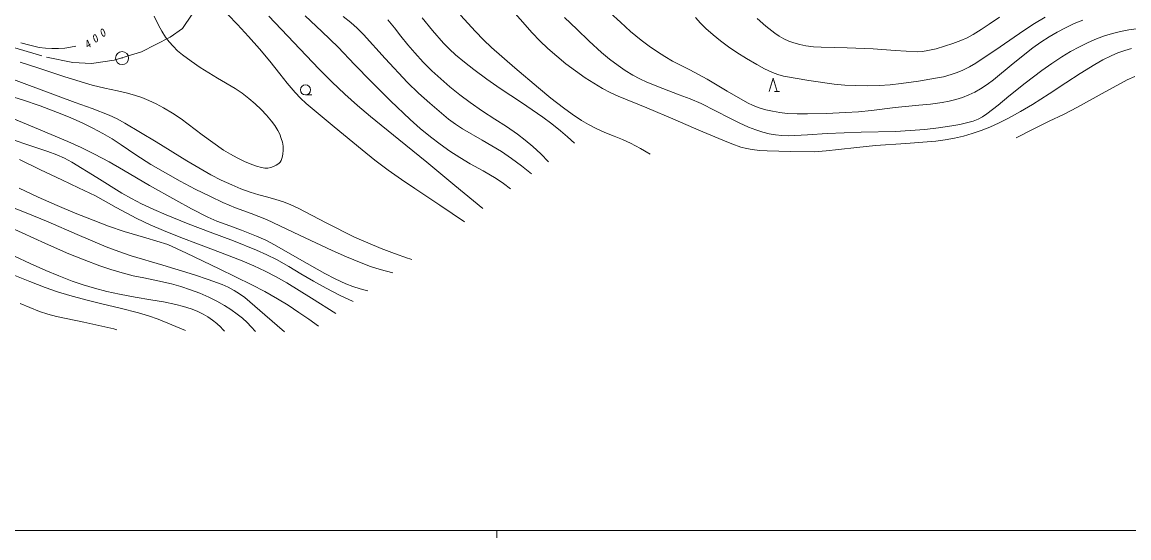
# Model space of a CAD drawing. Units: millimetres, scale not verified. Extents: x 54896 to 694896, y 2341 to 362341.
# Drawn here: x 217666 to 369774, y 186340 to 257266 of the extents above; entities that cross this region are included whole.
import ezdxf

# ---------------------------------------------------------------- set-up
doc = ezdxf.new("R2010")
doc.units = ezdxf.units.MM
doc.header["$LTSCALE"] = 1000
doc.linetypes.add('DASHED', pattern=[7.5, 6, -1.5])
doc.layers.add('S-SUV', color=7, linetype='Continuous', lineweight=13)
doc.styles.add('ＭＳ ゴシック', font='')
doc.styles.get('ＭＳ ゴシック').set_extended_font_data('MS Gothic')

msp = doc.modelspace()

# ---------------------------------------------------------------- linework, layer by layer
at = {"layer": 'S-SUV'}
for p, q in [((284485, 259539), (287778, 255782)), ((236399, 256865), (235810, 258090)), ((247249, 256932), (245925, 258296)), ((254986, 254445), (251573, 258098)), ((256555, 258142), (258844, 255998)), ((261808, 258021), (262823, 257215)), ((262823, 257215), (263713, 256414)), ((268846, 256467), (267906, 257568)), ((272627, 257872), (274080, 256112)), ((279972, 255966), (277907, 258235)), ((293914, 256277), (292202, 257923)), ((298483, 258557), (299910, 257242)), ((299910, 257242), (301299, 255996)), ((310894, 257137), (310199, 257920)), ((311633, 256395), (310894, 257137)), ((318690, 257742), (319883, 256730)), ((350590, 256977), (351997, 257970)), ((358283, 257936), (356793, 257060)), ((362243, 257055), (363466, 257557)), ((236869, 256025), (236399, 256865)), ((237391, 255215), (236869, 256025)), ((248797, 255273), (247249, 256932)), ((258844, 255998), (261090, 253813)), ((263713, 256414), (264563, 255567)), ((264563, 255567), (267570, 252250)), ((269733, 255334), (268846, 256467)), ((274080, 256112), (275578, 254395)), ((281057, 254850), (279972, 255966)), ((287778, 255782), (288829, 254698)), ((295582, 254657), (293914, 256277)), ((301299, 255996), (302727, 254796)), ((312622, 255521), (311633, 256395)), ((319883, 256730), (321121, 255757)), ((321121, 255757), (321730, 255338)), ((347534, 255115), (348371, 255561)), ((348371, 255561), (349491, 256240)), ((349491, 256240), (350590, 256977)), ((355334, 256133), (352063, 253856)), ((356793, 257060), (355334, 256133)), ((358816, 255262), (359912, 255904)), ((359912, 255904), (361046, 256498)), ((361046, 256498), (362243, 257055)), ((367533, 255704), (366424, 255359)), ((368639, 255985), (367533, 255704)), ((369760, 256209), (368639, 255985)), ((370822, 256363), (369760, 256209)), ((217468, 254414), (218720, 254078)), ((218720, 254078), (220007, 253796)), ((237881, 254558), (237391, 255215)), ((238417, 253939), (237881, 254558)), ((250299, 253576), (248797, 255273)), ((258433, 250842), (254986, 254445)), ((270660, 254156), (269733, 255334)), ((271627, 253023), (270660, 254156)), ((275578, 254395), (276389, 253556)), ((282184, 253775), (281057, 254850)), ((288829, 254698), (289921, 253659)), ((297282, 253089), (295582, 254657)), ((302727, 254796), (303833, 253952)), ((313641, 254702), (312622, 255521)), ((314745, 253878), (313641, 254702)), ((321730, 255338), (322370, 254971)), ((322370, 254971), (323042, 254664)), ((323042, 254664), (323740, 254413)), ((323740, 254413), (324543, 254191)), ((324543, 254191), (325368, 254026)), ((325368, 254026), (326428, 253888)), ((344426, 253944), (345562, 254307)), ((345562, 254307), (346673, 254725)), ((346673, 254725), (347534, 255115)), ((356583, 253749), (357682, 254530)), ((357682, 254530), (358816, 255262)), ((364158, 254449), (363007, 253886)), ((365327, 254955), (364158, 254449)), ((366424, 255359), (365327, 254955)), ((220007, 253796), (220869, 253682)), ((220869, 253682), (221739, 253628)), ((221739, 253628), (222645, 253631)), ((222645, 253631), (223543, 253694)), ((223543, 253694), (224305, 253807)), ((224305, 253807), (225057, 253979)), ((239037, 253332), (238417, 253939)), ((239700, 252769), (239037, 253332)), ((240898, 251876), (239700, 252769)), ((251708, 251887), (250299, 253576)), ((261090, 253813), (263351, 251426)), ((272793, 251774), (271627, 253023)), ((276389, 253556), (277249, 252754)), ((277249, 252754), (278467, 251738)), ((285405, 250972), (282184, 253775)), ((289921, 253659), (291144, 252582)), ((291144, 252582), (292413, 251545)), ((298408, 252165), (297282, 253089)), ((303833, 253952), (304973, 253159)), ((304973, 253159), (305996, 252516)), ((305996, 252516), (307058, 251919)), ((315877, 253109), (314745, 253878)), ((317241, 252245), (315877, 253109)), ((326428, 253888), (327493, 253809)), ((327493, 253809), (331056, 253734)), ((331056, 253734), (334613, 253600)), ((334613, 253600), (337638, 253366)), ((337638, 253366), (340686, 253192)), ((340686, 253192), (341410, 253240)), ((341410, 253240), (342128, 253348)), ((342128, 253348), (343277, 253615)), ((343277, 253615), (344426, 253944)), ((352063, 253856), (348757, 251627)), ((353855, 251568), (356583, 253749)), ((361768, 253208), (360549, 252474)), ((363007, 253886), (361768, 253208)), ((366205, 252075), (367342, 252644)), ((367342, 252644), (368260, 253042)), ((368260, 253042), (369198, 253384)), ((369198, 253384), (370147, 253659)), ((217378, 251738), (219807, 251001)), ((219807, 251001), (223534, 249764)), ((242131, 251033), (240898, 251876)), ((244527, 249556), (242131, 251033)), ((253073, 250157), (251708, 251887)), ((263351, 251426), (265653, 249084)), ((267570, 252250), (270624, 248969)), ((273996, 250574), (272793, 251774)), ((278467, 251738), (279734, 250761)), ((292413, 251545), (293711, 250562)), ((299563, 251294), (298408, 252165)), ((300565, 250609), (299563, 251294)), ((307058, 251919), (309456, 250686)), ((318640, 251431), (317241, 252245)), ((319704, 250864), (318640, 251431)), ((347864, 251111), (346946, 250649)), ((348757, 251627), (347864, 251111)), ((351151, 249330), (353855, 251568)), ((359175, 251568), (357827, 250608)), ((360549, 252474), (359175, 251568)), ((363095, 250215), (365104, 251457)), ((365104, 251457), (366205, 252075)), ((215599, 249702), (220270, 247952)), ((223534, 249764), (227284, 248583)), ((246952, 248131), (244527, 249556)), ((254103, 248853), (253073, 250157)), ((260210, 249073), (258433, 250842)), ((275212, 249447), (273996, 250574)), ((279734, 250761), (281539, 249420)), ((288652, 248225), (285405, 250972)), ((293711, 250562), (295046, 249627)), ((295046, 249627), (296223, 248865)), ((301588, 249982), (300565, 250609)), ((302554, 249460), (301588, 249982)), ((303537, 248996), (302554, 249460)), ((309456, 250686), (311824, 249400)), ((320792, 250353), (319704, 250864)), ((320330, 247748), (320879, 249544)), ((321545, 250059), (320792, 250353)), ((320879, 249544), (321428, 247748)), ((322315, 249824), (321545, 250059)), ((325781, 249254), (322315, 249824)), ((343207, 249538), (340856, 249147)), ((344296, 249765), (343207, 249538)), ((345357, 250047), (344296, 249765)), ((346166, 250321), (345357, 250047)), ((346946, 250649), (346166, 250321)), ((357827, 250608), (355539, 248874)), ((361125, 248927), (363095, 250215)), ((369543, 249315), (370605, 249806)), ((220270, 247952), (224957, 246225)), ((227284, 248583), (229023, 248167)), ((229023, 248167), (230782, 247809)), ((247893, 247477), (246952, 248131)), ((255177, 247592), (254103, 248853)), ((262022, 247354), (260210, 249073)), ((265653, 249084), (268308, 246455)), ((270624, 248969), (272142, 247518)), ((276467, 248364), (275212, 249447)), ((277846, 247254), (276467, 248364)), ((281539, 249420), (283378, 248129)), ((283378, 248129), (286318, 246200)), ((290342, 246820), (288652, 248225)), ((296223, 248865), (297430, 248156)), ((297430, 248156), (298501, 247597)), ((305745, 248116), (303537, 248996)), ((307979, 247290), (305745, 248116)), ((311824, 249400), (314583, 247750)), ((329249, 248745), (325781, 249254)), ((330751, 248607), (329249, 248745)), ((332249, 248530), (330751, 248607)), ((333850, 248508), (332249, 248530)), ((335441, 248545), (333850, 248508)), ((336974, 248651), (335441, 248545)), ((338500, 248816), (336974, 248651)), ((340856, 249147), (338500, 248816)), ((348587, 247655), (349387, 248106)), ((349387, 248106), (350281, 248690)), ((350281, 248690), (351151, 249330)), ((355539, 248874), (353288, 247093)), ((358831, 247401), (361125, 248927)), ((366111, 247471), (369543, 249315)), ((215620, 247226), (217709, 246574)), ((217709, 246574), (220125, 245734)), ((230782, 247809), (231951, 247550)), ((231951, 247550), (233107, 247231)), ((233107, 247231), (234101, 246895)), ((234101, 246895), (235084, 246500)), ((235084, 246500), (236094, 246019)), ((248801, 246772), (247893, 247477)), ((249684, 246020), (248801, 246772)), ((255917, 246812), (255177, 247592)), ((256699, 246074), (255917, 246812)), ((256608, 247255), (257503, 247255)), ((263761, 245788), (262022, 247354)), ((268308, 246455), (271013, 243860)), ((272142, 247518), (273710, 246102)), ((279263, 246192), (277846, 247254)), ((292063, 245468), (290342, 246820)), ((298501, 247597), (299597, 247092)), ((299597, 247092), (303532, 245494)), ((309496, 246698), (307979, 247290)), ((310979, 246055), (309496, 246698)), ((314583, 247750), (317373, 246150)), ((321054, 247748), (321774, 247748)), ((345056, 246376), (346000, 246620)), ((346000, 246620), (346888, 246910)), ((346888, 246910), (347765, 247261)), ((347765, 247261), (348587, 247655)), ((353288, 247093), (351793, 245839)), ((356513, 245930), (358831, 247401)), ((362715, 245577), (366111, 247471)), ((220125, 245734), (222533, 244833)), ((224957, 246225), (227295, 245367)), ((227295, 245367), (229620, 244449)), ((236094, 246019), (237087, 245480)), ((237087, 245480), (238312, 244743)), ((250517, 245231), (249684, 246020)), ((251244, 244470), (250517, 245231)), ((260541, 242875), (256699, 246074)), ((265540, 244268), (263761, 245788)), ((273710, 246102), (274968, 244999)), ((274968, 244999), (276271, 243938)), ((280942, 245036), (279263, 246192)), ((282652, 243932), (280942, 245036)), ((286318, 246200), (289233, 244216)), ((293276, 244589), (292063, 245468)), ((303532, 245494), (307441, 243840)), ((312975, 245076), (310979, 246055)), ((314939, 244046), (312975, 245076)), ((317373, 246150), (318161, 245789)), ((318161, 245789), (318984, 245478)), ((318984, 245478), (319877, 245209)), ((319877, 245209), (320787, 244999)), ((320787, 244999), (321795, 244831)), ((330851, 244824), (332632, 244947)), ((332632, 244947), (334409, 245129)), ((334409, 245129), (337650, 245513)), ((337650, 245513), (340907, 245839)), ((340907, 245839), (342510, 245985)), ((342510, 245985), (344104, 246191)), ((344104, 246191), (345056, 246376)), ((351793, 245839), (350261, 244633)), ((353233, 244052), (354889, 244966)), ((354889, 244966), (356513, 245930)), ((360772, 244571), (362715, 245577)), ((214747, 244693), (219358, 242793)), ((222533, 244833), (224288, 244128)), ((224288, 244128), (226018, 243367)), ((229620, 244449), (230718, 243950)), ((230718, 243950), (231799, 243392)), ((231799, 243392), (236065, 240804)), ((238312, 244743), (239504, 243956)), ((239504, 243956), (242410, 241788)), ((251928, 243666), (251244, 244470)), ((252392, 243037), (251928, 243666)), ((269435, 241140), (265540, 244268)), ((271013, 243860), (272388, 242654)), ((276271, 243938), (277217, 243238)), ((284217, 242913), (282652, 243932)), ((289233, 244216), (290468, 243286)), ((294524, 243758), (293276, 244589)), ((295485, 243182), (294524, 243758)), ((307441, 243840), (310681, 242400)), ((316217, 243404), (314939, 244046)), ((317517, 242819), (316217, 243404)), ((321795, 244831), (322818, 244721)), ((322818, 244721), (324194, 244649)), ((324194, 244649), (325584, 244636)), ((325584, 244636), (328218, 244700)), ((328218, 244700), (330851, 244824)), ((347658, 243440), (346558, 243183)), ((348373, 243663), (347658, 243440)), ((349052, 243938), (348373, 243663)), ((349674, 244261), (349052, 243938)), ((350261, 244633), (349674, 244261)), ((350657, 242831), (351953, 243412)), ((351953, 243412), (353233, 244052)), ((356524, 242521), (358811, 243623)), ((358811, 243623), (360772, 244571)), ((219358, 242793), (223962, 240845)), ((226018, 243367), (227393, 242698)), ((227393, 242698), (228749, 241970)), ((228749, 241970), (230031, 241213)), ((252798, 242384), (252392, 243037)), ((253074, 241840), (252798, 242384)), ((264383, 239696), (260541, 242875)), ((272388, 242654), (273810, 241486)), ((277217, 243238), (278206, 242583)), ((278206, 242583), (280897, 241052)), ((285751, 241843), (284217, 242913)), ((290468, 243286), (291674, 242304)), ((291674, 242304), (292631, 241474)), ((296464, 242665), (295485, 243182)), ((297743, 242099), (296464, 242665)), ((299039, 241592), (297743, 242099)), ((310681, 242400), (313949, 241013)), ((318492, 242440), (317517, 242819)), ((319486, 242119), (318492, 242440)), ((320339, 241903), (319486, 242119)), ((321201, 241747), (320339, 241903)), ((328288, 241936), (325625, 241750)), ((332993, 242111), (328288, 241936)), ((337691, 242227), (332993, 242111)), ((339732, 242340), (337691, 242227)), ((341755, 242512), (339732, 242340)), ((343591, 242717), (341755, 242512)), ((345432, 242983), (343591, 242717)), ((346558, 243183), (345432, 242983)), ((347029, 241597), (348252, 241949)), ((348252, 241949), (349466, 242362)), ((349466, 242362), (350657, 242831)), ((354274, 241371), (356524, 242521)), ((218318, 240420), (216699, 240997)), ((219950, 239902), (218318, 240420)), ((223962, 240845), (225790, 240013)), ((230031, 241213), (231290, 240399)), ((231290, 240399), (233310, 239031)), ((236065, 240804), (240319, 238191)), ((242410, 241788), (245354, 239666)), ((253290, 241281), (253074, 241840)), ((253435, 240740), (253290, 241281)), ((253521, 240185), (253435, 240740)), ((273310, 237998), (269435, 241140)), ((273810, 241486), (275121, 240485)), ((275121, 240485), (276467, 239533)), ((280897, 241052), (283566, 239464)), ((286815, 241031), (285751, 241843)), ((287841, 240173), (286815, 241031)), ((292631, 241474), (293579, 240617)), ((300181, 241135), (299039, 241592)), ((301287, 240628), (300181, 241135)), ((302656, 239888), (301287, 240628)), ((313949, 241013), (315190, 240523)), ((315190, 240523), (316459, 240086)), ((322078, 241656), (321201, 241747)), ((322961, 241625), (322078, 241656)), ((325625, 241750), (322961, 241625)), ((334952, 240284), (339111, 240557)), ((339111, 240557), (343265, 240891)), ((343265, 240891), (344532, 241067)), ((344532, 241067), (345791, 241304)), ((345791, 241304), (347029, 241597)), ((221213, 239486), (219950, 239902)), ((222453, 239014), (221213, 239486)), ((223487, 238545), (222453, 239014)), ((225790, 240013), (227591, 239127)), ((227591, 239127), (229609, 238049)), ((233310, 239031), (235370, 237708)), ((245354, 239666), (246282, 239097)), ((246282, 239097), (247235, 238583)), ((253394, 238655), (253479, 239105)), ((253479, 239105), (253530, 239642)), ((253530, 239642), (253521, 240185)), ((266158, 238268), (264383, 239696)), ((276467, 239533), (277830, 238639)), ((283566, 239464), (284936, 238512)), ((288952, 239139), (287841, 240173)), ((290015, 238068), (288952, 239139)), ((303990, 239099), (302656, 239888)), ((316459, 240086), (317229, 239880)), ((317229, 239880), (318018, 239730)), ((318018, 239730), (319027, 239626)), ((319027, 239626), (320045, 239581)), ((320045, 239581), (323284, 239472)), ((323284, 239472), (326503, 239424)), ((326503, 239424), (328184, 239554)), ((328184, 239554), (329863, 239745)), ((329863, 239745), (332406, 240044)), ((332406, 240044), (334952, 240284)), ((217324, 238395), (220202, 236955)), ((224489, 238025), (223487, 238545)), ((227944, 235910), (224489, 238025)), ((229609, 238049), (231597, 236919)), ((235370, 237708), (237356, 236532)), ((240319, 238191), (241936, 237214)), ((247235, 238583), (248211, 238099)), ((248211, 238099), (249214, 237669)), ((249214, 237669), (249883, 237435)), ((249883, 237435), (250587, 237253)), ((251835, 237263), (252213, 237396)), ((252213, 237396), (252590, 237580)), ((252590, 237580), (252932, 237813)), ((252932, 237813), (253116, 238004)), ((253116, 238004), (253256, 238238)), ((253256, 238238), (253394, 238655)), ((267962, 236895), (266158, 238268)), ((277156, 234803), (273310, 237998)), ((277830, 238639), (279224, 237797)), ((279224, 237797), (281037, 236805)), ((284936, 238512), (286281, 237503)), ((286281, 237503), (286985, 236956)), ((220202, 236955), (223114, 235564)), ((231353, 233754), (227944, 235910)), ((231597, 236919), (235173, 234818)), ((237356, 236532), (239372, 235408)), ((241936, 237214), (243582, 236288)), ((243582, 236288), (245025, 235555)), ((250587, 237253), (251016, 237193)), ((251016, 237193), (251456, 237193)), ((251456, 237193), (251835, 237263)), ((269791, 235609), (267962, 236895)), ((281037, 236805), (282815, 235763)), ((286985, 236956), (287685, 236402)), ((217276, 234416), (219868, 233210)), ((223114, 235564), (225434, 234490)), ((225434, 234490), (227735, 233359)), ((235173, 234818), (238785, 232766)), ((239372, 235408), (241457, 234310)), ((241457, 234310), (243570, 233266)), ((245025, 235555), (246504, 234872)), ((246504, 234872), (247735, 234345)), ((247735, 234345), (248997, 233871)), ((271648, 234378), (269791, 235609)), ((275074, 232113), (271648, 234378)), ((280993, 231617), (277156, 234803)), ((282815, 235763), (283814, 235067)), ((283814, 235067), (284786, 234329)), ((219868, 233210), (222494, 232053)), ((227735, 233359), (230577, 231786)), ((232700, 232990), (231353, 233754)), ((234077, 232278), (232700, 232990)), ((238785, 232766), (240964, 231587)), ((243570, 233266), (245254, 232475)), ((248997, 233871), (250208, 233498)), ((250208, 233498), (251447, 233181)), ((251447, 233181), (252527, 232896)), ((252527, 232896), (253597, 232551)), ((214688, 232413), (217977, 231137)), ((222494, 232053), (224937, 231006)), ((230577, 231786), (233448, 230267)), ((235761, 231484), (234077, 232278)), ((237472, 230744), (235761, 231484)), ((240964, 231587), (243169, 230463)), ((245254, 232475), (246971, 231736)), ((246971, 231736), (249128, 230951)), ((253597, 232551), (254612, 232136)), ((254612, 232136), (255605, 231665)), ((255605, 231665), (259475, 229660)), ((278458, 229804), (275074, 232113)), ((217977, 231137), (221253, 229801)), ((221253, 229801), (225226, 228054)), ((224937, 231006), (227410, 230010)), ((227410, 230010), (229534, 229219)), ((233448, 230267), (235251, 229407)), ((240489, 229534), (237472, 230744)), ((243169, 230463), (244420, 229915)), ((244420, 229915), (245695, 229422)), ((249128, 230951), (251263, 230110)), ((251263, 230110), (255771, 227971)), ((215759, 229154), (217686, 228302)), ((217686, 228302), (220872, 226835)), ((229534, 229219), (231687, 228481)), ((231687, 228481), (234690, 227602)), ((235251, 229407), (237079, 228602)), ((237079, 228602), (239487, 227629)), ((243514, 228385), (240489, 229534)), ((246711, 227176), (243514, 228385)), ((245695, 229422), (247799, 228660)), ((247799, 228660), (249894, 227837)), ((259475, 229660), (263369, 227710)), ((220872, 226835), (224091, 225418)), ((225226, 228054), (229233, 226358)), ((234690, 227602), (237669, 226666)), ((237669, 226666), (238962, 226111)), ((239487, 227629), (241918, 226710)), ((241918, 226710), (244932, 225601)), ((249890, 225909), (246711, 227176)), ((249894, 227837), (251142, 227275)), ((251142, 227275), (252364, 226659)), ((252364, 226659), (255794, 224656)), ((255771, 227971), (260295, 225845)), ((263369, 227710), (265182, 226893)), ((265182, 226893), (267029, 226126)), ((224091, 225418), (226204, 224565)), ((229233, 226358), (230937, 225726)), ((230937, 225726), (232669, 225148)), ((232669, 225148), (237010, 223864)), ((238962, 226111), (240243, 225494)), ((240243, 225494), (244741, 223334)), ((244932, 225601), (247921, 224437)), ((251285, 225284), (249890, 225909)), ((252644, 224610), (251285, 225284)), ((260295, 225845), (262268, 224969)), ((267029, 226126), (268824, 225449)), ((268824, 225449), (270644, 224827)), ((216618, 225092), (218758, 224078)), ((218758, 224078), (220933, 223114)), ((226204, 224565), (228348, 223765)), ((228348, 223765), (229880, 223239)), ((237010, 223864), (241340, 222521)), ((247921, 224437), (249509, 223753)), ((249509, 223753), (251071, 223013)), ((254335, 223666), (252644, 224610)), ((255990, 222674), (254335, 223666)), ((255794, 224656), (259265, 222699)), ((262268, 224969), (264265, 224149)), ((264265, 224149), (265559, 223671)), ((265559, 223671), (266871, 223252)), ((270644, 224827), (270937, 224731)), ((270937, 224731), (271231, 224637)), ((216677, 222442), (218734, 221582)), ((220933, 223114), (222724, 222361)), ((222724, 222361), (224536, 221663)), ((229880, 223239), (231428, 222771)), ((231428, 222771), (232909, 222397)), ((232909, 222397), (234403, 222083)), ((234403, 222083), (236304, 221709)), ((241340, 222521), (243243, 221882)), ((244741, 223334), (249235, 221146)), ((251071, 223013), (252579, 222231)), ((252579, 222231), (254058, 221396)), ((257713, 221638), (255990, 222674)), ((259265, 222699), (260701, 221968)), ((266871, 223252), (267744, 223008)), ((267744, 223008), (268633, 222778)), ((218734, 221582), (220820, 220774)), ((220820, 220774), (222518, 220188)), ((224536, 221663), (226069, 221142)), ((226069, 221142), (227627, 220675)), ((227627, 220675), (229324, 220230)), ((236304, 221709), (238193, 221277)), ((238193, 221277), (239498, 220900)), ((239498, 220900), (240795, 220461)), ((243243, 221882), (245139, 221182)), ((245139, 221182), (245989, 220804)), ((245989, 220804), (246809, 220375)), ((249235, 221146), (251005, 220217)), ((254058, 221396), (257439, 219301)), ((259455, 220662), (257713, 221638)), ((261290, 219734), (259455, 220662)), ((260701, 221968), (262162, 221293)), ((262162, 221293), (263135, 220906)), ((263135, 220906), (264127, 220576)), ((264127, 220576), (264635, 220430)), ((222518, 220188), (224237, 219658)), ((224237, 219658), (226407, 219065)), ((226407, 219065), (228604, 218526)), ((229324, 220230), (231038, 219842)), ((231038, 219842), (233192, 219427)), ((233192, 219427), (235374, 219069)), ((235374, 219069), (237089, 218779)), ((240795, 220461), (242077, 219970)), ((242077, 219970), (243343, 219420)), ((243343, 219420), (244420, 218889)), ((246809, 220375), (247557, 219905)), ((247557, 219905), (248274, 219384)), ((248274, 219384), (251020, 217022)), ((251005, 220217), (252754, 219231)), ((252754, 219231), (254246, 218322)), ((257439, 219301), (260802, 217179)), ((263152, 218859), (261290, 219734)), ((264635, 220430), (265156, 220292)), ((217385, 218583), (218709, 218011)), ((218709, 218011), (220063, 217490)), ((228604, 218526), (231142, 217943)), ((231142, 217943), (233670, 217300)), ((237089, 218779), (238801, 218428)), ((238801, 218428), (239847, 218156)), ((239847, 218156), (240880, 217824)), ((240880, 217824), (241717, 217496)), ((244420, 218889), (245468, 218304)), ((245468, 218304), (246367, 217739)), ((246367, 217739), (247232, 217124)), ((254246, 218322), (255714, 217356)), ((220063, 217490), (221220, 217107)), ((221220, 217107), (222393, 216781)), ((222393, 216781), (226133, 216003)), ((226133, 216003), (229858, 215167)), ((233670, 217300), (235023, 216883)), ((235023, 216883), (236366, 216405)), ((236366, 216405), (238248, 215652)), ((241717, 217496), (242528, 217114)), ((242528, 217114), (243201, 216734)), ((243201, 216734), (243847, 216300)), ((243847, 216300), (244427, 215833)), ((247232, 217124), (247931, 216558)), ((247931, 216558), (248587, 215949)), ((251020, 217022), (253745, 214658)), ((255714, 217356), (257060, 216421)), ((257060, 216421), (258402, 215462)), ((229858, 215167), (230265, 215066)), ((230265, 215066), (230673, 214965)), ((238248, 215652), (240122, 214839)), ((244427, 215833), (244966, 215321)), ((244966, 215321), (245227, 215048)), ((245227, 215048), (245483, 214768)), ((248587, 215949), (249166, 215345)), ((249166, 215345), (249729, 214711)), ((54896, 187340), (593896, 187340)), ((282896, 187341), (282896, 186340))]:
    msp.add_line(p, q, dxfattribs=at)
at = {"layer": 'S-SUV', "linetype": 'DASHED'}
for p, q in [((239685, 256407), (241029, 258357)), ((207438, 256407), (221019, 252441)), ((238004, 255197), (239685, 256407)), ((234062, 253180), (238004, 255197)), ((230297, 252037), (234062, 253180)), ((221019, 252441), (224649, 251701)), ((224649, 251701), (227204, 251567)), ((227204, 251567), (230297, 252037))]:
    msp.add_line(p, q, dxfattribs=at)
at = {"layer": 'S-SUV'}
for centre, radius in [((231406, 252320), 896), ((231406, 252320), 27), ((256608, 247944), 688)]:
    msp.add_circle(centre, radius, dxfattribs=at)

# ---------------------------------------------------------------- texts
at = {"layer": 'S-SUV', "insert": (226654, 253491), "char_height": 1100, "attachment_point": 7, "rotation": 37.5, "style": 'ＭＳ ゴシック'}
msp.add_mtext('\\T1.73;\\Q15;400', dxfattribs=at)

doc.saveas('drawing.dxf')
